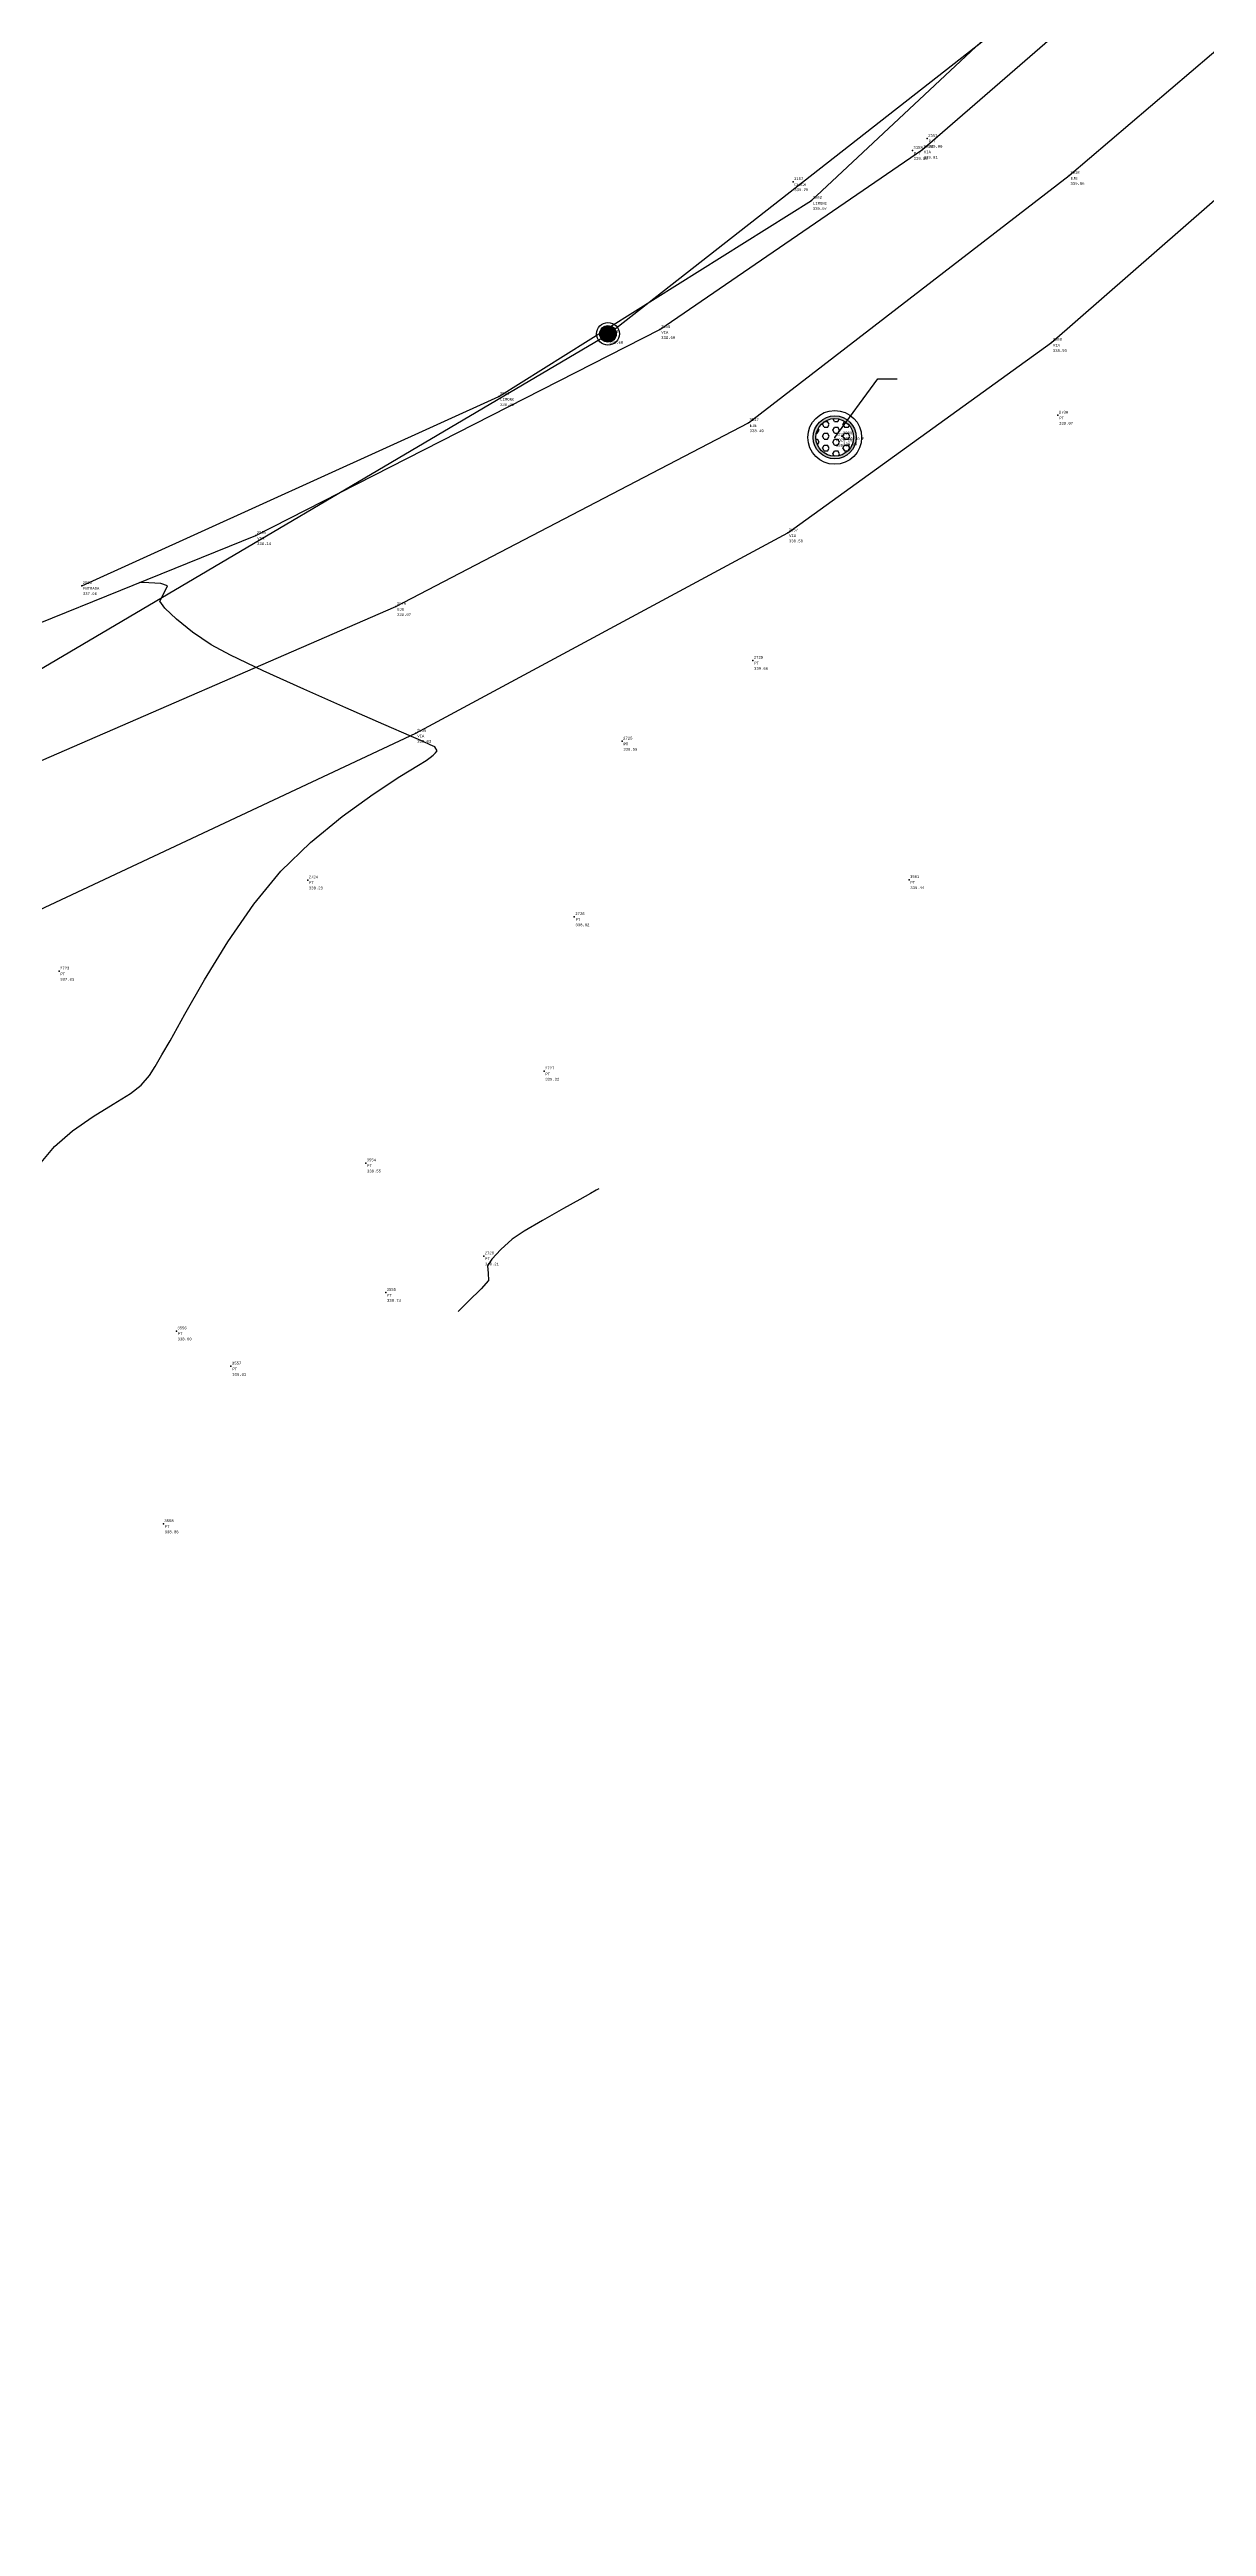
# Model space of a CAD drawing. Header units: metres. Extents: x 5050628 to 5051715, y 2427226 to 2427693.
# Drawn here: x 5051418.44 to 5051439.94, y 2427581.33 to 2427627.36 of the extents above; entities that cross this region are included whole.
import ezdxf
from ezdxf.enums import TextEntityAlignment as Align

# ---------------------------------------------------------------- set-up
doc = ezdxf.new("R2010")
doc.units = ezdxf.units.M
for name, color, linetype in [('1. Eje Vía', 7, 'Continuous'), ('C-TOPO-MINR-N', 11, 'Continuous'), ('Cerca', 90, 'FENCELINE2'), ('CVL_PUNTO', 2, 'Continuous'), ('CVL_PUNTO_COR', 2, 'Continuous'), ('CVL_PUNTO_NUM', 2, 'Continuous'), ('POSTE', 2, 'Continuous'), ('POZO', 251, 'Continuous'), ('Red Baja Tension', 30, 'Continuous'), ('Texto', 7, 'Continuous'), ('Vía', 40, 'Continuous')]:
    doc.layers.add(name, color=color, linetype=linetype)
doc.layers.add('Poste Baja tension', color=30, linetype='Continuous', lineweight=100)
doc.styles.add('MONOTXT4', font='monotxt4.shx')
doc.linetypes.add('FENCELINE2', pattern='A,0.25,-0.1,[132,ltypeshp.shx,S=0.1,R=0,X=-0.1,Y=0],-0.1,1', length=1.45)

# ---------------------------------------------------------------- blocks, each defined once
blk = doc.blocks.new('POZO')
h = blk.add_hatch(color=251)
h.dxf.hatch_style = 1
h.paths.add_polyline_path([(0.4, 0, 1), (-0.4, 0, 1)])
h.paths.add_polyline_path([(-0.35, 0, -1), (0.35, 0, -1)], flags=16)
h = blk.add_hatch()
h.set_pattern_fill('HEX', color=252, scale=0.02)
h.set_pattern_definition([(0, (-1173315.06659, -1368270.07615), (0, 0.109985226308), [0.0635, -0.127]), (120, (-1173315.06659, -1368270.07615), (-0.095250000024, -0.054992613154), [0.0635, -0.127]), (60, (-1173315.00309, -1368270.07615), (-0.095250000024, 0.054992613154), [0.0635, -0.127])])
h.paths.add_polyline_path([(-0.35, 0, 1), (0.35, 0, 1)])
at = {"color": 252}
for radius in [0.5, 0.4, 0.35]:
    blk.add_circle((0, 0), radius, dxfattribs=at)
blk = doc.blocks.new('POSTE')
at = {"layer": 'POSTE'}
h = blk.add_hatch(color=30, dxfattribs=at)
edge = h.paths.add_edge_path()
edge.add_arc((992.96, 972.38), 0.558, 0, 360)
at = {"layer": 'POSTE', "color": 30}
for radius in [0.768, 0.558]:
    blk.add_circle((992.96, 972.38, 192.94), radius, dxfattribs=at)
blk = doc.blocks.new('A$Cd4a49434')
at = {"layer": 'POSTE', "xscale": 0.6787685145199105, "yscale": 0.6787685145199105, "zscale": 0.6787685145199105, "rotation": 349.84833}
blk.add_blockref('POSTE', (-779.25, -530.37, 158.25), dxfattribs=at)

msp = doc.modelspace()

# ---------------------------------------------------------------- linework, layer by layer
at = {"layer": '1. Eje Vía', "elevation": 280.286, "flags": 128}
msp.add_lwpolyline([(5051401.29, 2427579.767), (5051399.168, 2427586.987), (5051399.424, 2427593.888), (5051401.295, 2427601.105), (5051405.324, 2427606.943), (5051411.768, 2427611.32), (5051417.723, 2427613.901), (5051424.879, 2427617.011), (5051431.43, 2427620.426), (5051437.39, 2427625.022), (5051442.677, 2427629.536)], dxfattribs=at)
at = {"layer": 'C-TOPO-MINR-N', "color": 32, "linetype": 'Continuous', "lineweight": -3}
for points in [[(5051418.257, 2427606.643, 338.966), (5051418.539, 2427606.979, 338.966), (5051418.87, 2427607.268, 338.966), (5051419.252, 2427607.533, 338.966), (5051419.629, 2427607.767, 338.966), (5051419.946, 2427607.964, 338.966), (5051420.148, 2427608.115, 338.966), (5051420.303, 2427608.3, 338.966), (5051420.404, 2427608.467, 338.966), (5051420.531, 2427608.678, 338.966), (5051420.683, 2427608.943, 338.966), (5051420.955, 2427609.435, 338.966), (5051421.322, 2427610.074, 338.966), (5051421.758, 2427610.783, 338.966), (5051422.24, 2427611.484, 338.966), (5051422.742, 2427612.097, 338.966), (5051423.29, 2427612.626, 338.966), (5051423.883, 2427613.109, 338.966), (5051424.458, 2427613.524, 338.966), (5051424.952, 2427613.851, 338.966), (5051425.3, 2427614.067, 338.966), (5051425.44, 2427614.151, 338.966), (5051425.513, 2427614.205, 338.966), (5051425.572, 2427614.251, 338.966), (5051425.614, 2427614.293, 338.966), (5051425.647, 2427614.332, 338.966), (5051425.6, 2427614.404, 338.966), (5051425.515, 2427614.444, 338.966), (5051425.385, 2427614.501, 338.966), (5051425.169, 2427614.595, 338.966), (5051424.655, 2427614.819, 338.966), (5051423.951, 2427615.129, 338.966), (5051423.168, 2427615.477, 338.966), (5051422.416, 2427615.819, 338.966), (5051421.804, 2427616.108, 338.966), (5051421.444, 2427616.299, 338.966), (5051421.103, 2427616.537, 338.966), (5051420.803, 2427616.779, 338.966), (5051420.587, 2427616.984, 338.966), (5051420.495, 2427617.114, 338.966), (5051420.571, 2427617.269, 338.966), (5051420.636, 2427617.398, 338.966), (5051420.509, 2427617.441, 338.966), (5051420.288, 2427617.451, 338.966), (5051420.107, 2427617.458, 338.966)], [(5051428.648, 2427606.189, 340.966), (5051428.602, 2427606.163, 340.966), (5051428.493, 2427606.102, 340.966), (5051428.297, 2427605.992, 340.966), (5051427.995, 2427605.824, 340.966), (5051427.604, 2427605.604, 340.966), (5051427.263, 2427605.404, 340.966), (5051427.042, 2427605.255, 340.966), (5051426.826, 2427605.061, 340.966), (5051426.664, 2427604.881, 340.966), (5051426.583, 2427604.757, 340.966), (5051426.591, 2427604.622, 340.966), (5051426.599, 2427604.489, 340.966), (5051426.466, 2427604.332, 340.966), (5051426.228, 2427604.101, 340.966), (5051426.033, 2427603.914, 340.966)]]:
    msp.add_polyline3d(points, dxfattribs=at)
at = {"layer": 'Cerca', "elevation": 338.426, "flags": 128}
msp.add_lwpolyline([(5051419.041, 2427617.398), (5051426.793, 2427620.914), (5051432.603, 2427624.557), (5051437.852, 2427629.478), (5051442.668, 2427633.429), (5051444.833, 2427634.955), (5051448.68, 2427638.819), (5051449.928, 2427639.908), (5051455.708, 2427645.757), (5051462.948, 2427653.187)], dxfattribs=at)
at = {"layer": 'CVL_PUNTO', "color": 4}
for p in [(5051434.476, 2427625.486, 339.524), (5051434.476, 2427625.486, 339.524), (5051434.663, 2427625.508, 339.472), (5051434.663, 2427625.508, 339.472), (5051434.751, 2427625.713, 339.522), (5051434.751, 2427625.713, 339.522), (5051437.39, 2427625.022, 339.526), (5051437.39, 2427625.022, 339.526), (5051432.257, 2427624.905, 339.715), (5051432.257, 2427624.905, 339.715), (5051432.603, 2427624.557, 339.54), (5051432.603, 2427624.557, 339.54), (5051428.819, 2427622.067, 339.142), (5051428.819, 2427622.067, 339.142), (5051429.785, 2427622.158, 339.065), (5051429.785, 2427622.158, 339.065), (5051437.062, 2427621.918, 339.395), (5051437.062, 2427621.918, 339.395), (5051426.793, 2427620.914, 338.919), (5051426.793, 2427620.914, 338.919), (5051431.43, 2427620.426, 338.957), (5051431.43, 2427620.426, 338.957), (5051437.178, 2427620.566, 339.538), (5051437.178, 2427620.566, 339.538), (5051433.032, 2427620.156, 339.122), (5051433.032, 2427620.156, 339.122), (5051433.166, 2427620.18, 336.809), (5051433.166, 2427620.18, 336.809), (5051422.278, 2427618.33, 338.611), (5051422.278, 2427618.33, 338.611), (5051432.159, 2427618.379, 339.042), (5051432.159, 2427618.379, 339.042), (5051419.041, 2427617.398, 338.426), (5051419.041, 2427617.398, 338.426), (5051424.879, 2427617.011, 338.532), (5051424.879, 2427617.011, 338.532), (5051431.511, 2427616.01, 339.13), (5051431.511, 2427616.01, 339.13), (5051425.252, 2427614.656, 338.492), (5051425.252, 2427614.656, 338.492), (5051429.083, 2427614.508, 339.056), (5051429.083, 2427614.508, 339.056), (5051423.24, 2427611.93, 338.695), (5051423.24, 2427611.93, 338.695), (5051434.413, 2427611.934, 339.909), (5051434.413, 2427611.934, 339.909), (5051428.193, 2427611.245, 339.286), (5051428.193, 2427611.245, 339.286), (5051418.62, 2427610.234, 338.299), (5051418.62, 2427610.234, 338.299), (5051427.632, 2427608.376, 339.784), (5051427.632, 2427608.376, 339.784), (5051424.319, 2427606.67, 339.02), (5051424.319, 2427606.67, 339.02), (5051426.511, 2427604.942, 340.678), (5051426.511, 2427604.942, 340.678), (5051424.69, 2427604.264, 339.203), (5051424.69, 2427604.264, 339.203), (5051420.801, 2427603.548, 339.065), (5051420.801, 2427603.548, 339.065), (5051421.815, 2427602.893, 339.28), (5051421.815, 2427602.893, 339.28), (5051420.559, 2427599.964, 339.33), (5051420.559, 2427599.964, 339.33)]:
    msp.add_point(p, dxfattribs=at)
at = {"layer": 'Red Baja Tension', "elevation": 323.355, "flags": 128}
msp.add_lwpolyline([(5051214.525, 2427564.231), (5051241.659, 2427548.434), (5051301.685, 2427534.931), (5051357.163, 2427520.468), (5051376.182, 2427506.523), (5051401.262, 2427536.202), (5051398.111, 2427603.967), (5051428.819, 2427622.067), (5051444.74, 2427634.543), (5051467.573, 2427655.58)], dxfattribs=at)
at = {"layer": 'Texto', "linetype": 'ByBlock', "lineweight": -2}
msp.add_line((5051433.831, 2427621.245, 339.122), (5051434.191, 2427621.245, 339.122), dxfattribs=at)
at = {"layer": 'Texto', "linetype": 'ByBlock', "lineweight": -2, "elevation": 339.122}
msp.add_lwpolyline([(5051433.032, 2427620.156), (5051433.831, 2427621.245)], dxfattribs=at)
at = {"layer": 'Vía'}
for points in [[(5051399.371, 2427577.101, 336.654), (5051397.448, 2427584.199, 336.945), (5051397.186, 2427592.14, 337.184), (5051399.847, 2427603.13, 337.535), (5051404.351, 2427608.936, 337.762), (5051415.726, 2427615.681, 338.26), (5051422.278, 2427618.33, 338.611), (5051429.785, 2427622.158, 339.065), (5051434.663, 2427625.508, 339.472), (5051439.621, 2427629.814, 339.994), (5051444.812, 2427634.019, 340.535)], [(5051389.449, 2427495.505, 331.165), (5051386.085, 2427499.176, 331.231), (5051383.749, 2427504.523, 331.431), (5051383.639, 2427508.288, 331.332), (5051389.996, 2427511.331, 331.595), (5051397.441, 2427515.971, 332.135), (5051402.721, 2427521.524, 332.703), (5051407.554, 2427528.949, 333.63), (5051409.749, 2427536.571, 334.124), (5051410.941, 2427545.784, 334.697), (5051411.748, 2427554.641, 335.362), (5051410.483, 2427563.474, 335.826), (5051407.64, 2427571.595, 336.296), (5051404.101, 2427579.183, 336.565), (5051402.336, 2427584.702, 336.699), (5051402.016, 2427591.905, 337), (5051404.609, 2427600.194, 337.296), (5051408.537, 2427605.625, 337.566), (5051417.129, 2427610.847, 338.106), (5051425.252, 2427614.656, 338.492), (5051432.159, 2427618.379, 339.042), (5051437.062, 2427621.918, 339.395), (5051442.441, 2427626.621, 339.792)]]:
    msp.add_polyline3d(points, dxfattribs=at)

# ---------------------------------------------------------------- block references
at = {"layer": 'Poste Baja tension', "xscale": 0.4053535161564476, "yscale": 0.4053535161564476, "zscale": 0.4053535161564476, "rotation": 359.587882972625}
msp.add_blockref('A$Cd4a49434', (5051428.607, 2427621.869, 223.122), dxfattribs=at)
at = {"layer": 'POZO'}
msp.add_blockref('POZO', (5051433.032, 2427620.156, 339.122), dxfattribs=at)

# ---------------------------------------------------------------- texts
at = {"layer": 'CVL_PUNTO_COR', "color": 4, "style": 'MONOTXT4'}
for s, p in [('339.06', (5051434.774, 2427625.59, 339.522)), ('339.06', (5051434.499, 2427625.363, 339.524)), ('339.01', (5051434.686, 2427625.385, 339.472)), ('339.25', (5051432.28, 2427624.782, 339.715)), ('339.06', (5051437.413, 2427624.899, 339.526)), ('339.07', (5051432.626, 2427624.434, 339.54)), ('338.68', (5051428.842, 2427621.944, 339.142)), ('338.60', (5051429.808, 2427622.035, 339.065)), ('338.93', (5051437.085, 2427621.795, 339.395)), ('338.45', (5051426.816, 2427620.791, 338.919)), ('339.07', (5051437.201, 2427620.443, 339.538)), ('338.49', (5051431.453, 2427620.303, 338.957)), ('338.66', (5051433.055, 2427620.033, 339.122)), ('336.34', (5051433.189, 2427620.057, 336.809)), ('338.14', (5051422.301, 2427618.207, 338.611)), ('338.58', (5051432.182, 2427618.256, 339.042)), ('337.96', (5051419.064, 2427617.275, 338.426)), ('338.07', (5051424.902, 2427616.888, 338.532)), ('338.66', (5051431.534, 2427615.887, 339.13)), ('338.03', (5051425.275, 2427614.533, 338.492)), ('338.59', (5051429.106, 2427614.385, 339.056)), ('338.23', (5051423.263, 2427611.807, 338.695)), ('339.44', (5051434.436, 2427611.811, 339.909)), ('338.82', (5051428.216, 2427611.122, 339.286)), ('337.83', (5051418.643, 2427610.111, 338.299)), ('339.32', (5051427.655, 2427608.253, 339.784)), ('338.55', (5051424.342, 2427606.547, 339.02)), ('340.21', (5051426.534, 2427604.819, 340.678)), ('338.74', (5051424.713, 2427604.141, 339.203)), ('338.60', (5051420.824, 2427603.425, 339.065)), ('338.81', (5051421.838, 2427602.77, 339.28)), ('338.86', (5051420.582, 2427599.841, 339.33))]:
    msp.add_text(s, height=0.05, dxfattribs=at).set_placement(p, align=Align.TOP_LEFT)
at = {"layer": 'CVL_PUNTO_NUM', "color": 4, "style": 'MONOTXT4'}
for s, p in [('3158', (5051434.494, 2427625.504, 339.524)), ('2559', (5051434.681, 2427625.526, 339.472)), ('2561', (5051434.769, 2427625.731, 339.522)), ('3157', (5051432.275, 2427624.923, 339.715)), ('3918', (5051437.408, 2427625.04, 339.526)), ('2562', (5051432.621, 2427624.575, 339.54)), ('2558', (5051429.803, 2427622.176, 339.065)), ('2563', (5051428.837, 2427622.085, 339.142)), ('2560', (5051437.08, 2427621.936, 339.395)), ('2564', (5051426.811, 2427620.932, 338.919)), ('3917', (5051431.448, 2427620.444, 338.957)), ('2730', (5051437.196, 2427620.584, 339.538)), ('3231', (5051433.05, 2427620.174, 339.122)), ('3230', (5051433.184, 2427620.198, 336.809)), ('2555', (5051422.296, 2427618.348, 338.611)), ('2557', (5051432.177, 2427618.397, 339.042)), ('2565', (5051419.059, 2427617.416, 338.426)), ('3916', (5051424.897, 2427617.029, 338.532)), ('2729', (5051431.529, 2427616.028, 339.13)), ('2556', (5051425.27, 2427614.674, 338.492)), ('2725', (5051429.101, 2427614.526, 339.056)), ('2724', (5051423.258, 2427611.948, 338.695)), ('3561', (5051434.431, 2427611.952, 339.909)), ('2726', (5051428.211, 2427611.263, 339.286)), ('2723', (5051418.638, 2427610.252, 338.299)), ('2727', (5051427.65, 2427608.394, 339.784)), ('3554', (5051424.337, 2427606.688, 339.02)), ('2728', (5051426.529, 2427604.96, 340.678)), ('3555', (5051424.708, 2427604.282, 339.203)), ('3556', (5051420.819, 2427603.566, 339.065)), ('3557', (5051421.833, 2427602.911, 339.28)), ('3558', (5051420.577, 2427599.982, 339.33))]:
    msp.add_text(s, height=0.05, dxfattribs=at).set_placement(p, align=Align.BOTTOM_LEFT)
for s, p in [('P T', (5051434.501, 2427625.461, 339.524)), ('VIA', (5051434.688, 2427625.483, 339.472)), ('P T', (5051434.776, 2427625.688, 339.522)), ('EJE', (5051437.415, 2427624.997, 339.526)), ('CERCA', (5051432.282, 2427624.88, 339.715)), ('LIMONC', (5051432.628, 2427624.532, 339.54)), ('PBT', (5051428.844, 2427622.042, 339.142)), ('VIA', (5051429.81, 2427622.133, 339.065)), ('VIA', (5051437.087, 2427621.893, 339.395)), ('LIMONC', (5051426.818, 2427620.889, 338.919)), ('EJE', (5051431.455, 2427620.401, 338.957)), ('PT', (5051437.203, 2427620.541, 339.538)), ('POZO 20', (5051433.057, 2427620.131, 339.122)), ('POZO 20 F', (5051433.191, 2427620.155, 336.809)), ('VIA', (5051422.303, 2427618.305, 338.611)), ('VIA', (5051432.184, 2427618.354, 339.042)), ('ENTRADA', (5051419.066, 2427617.373, 338.426)), ('EJE', (5051424.904, 2427616.986, 338.532)), ('PT', (5051431.536, 2427615.985, 339.13)), ('VIA', (5051425.277, 2427614.631, 338.492)), ('PT', (5051429.108, 2427614.483, 339.056)), ('PT', (5051423.265, 2427611.905, 338.695)), ('PT', (5051434.438, 2427611.909, 339.909)), ('PT', (5051428.218, 2427611.22, 339.286)), ('PT', (5051418.645, 2427610.209, 338.299)), ('PT', (5051427.657, 2427608.351, 339.784)), ('PT', (5051424.344, 2427606.645, 339.02)), ('PT', (5051426.536, 2427604.917, 340.678)), ('PT', (5051424.715, 2427604.239, 339.203)), ('PT', (5051420.826, 2427603.523, 339.065)), ('PT', (5051421.84, 2427602.868, 339.28)), ('PT', (5051420.584, 2427599.939, 339.33))]:
    msp.add_text(s, height=0.05, dxfattribs=at).set_placement(p, align=Align.TOP_LEFT)

doc.saveas('drawing.dxf')
